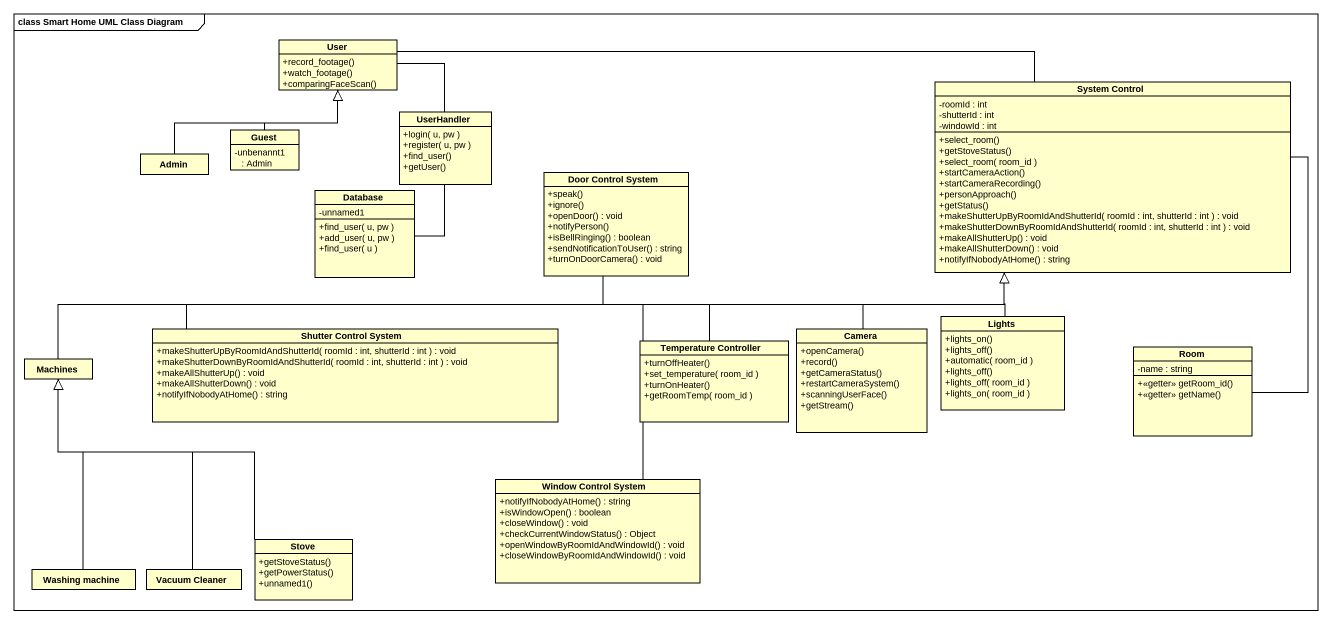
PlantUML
@startuml
mainframe class Smart Home UML Class Diagram
hide circle
hide empty members
skinparam classAttributeIconSize 0
class User {
  +record_footage()
  +watch_footage()
  +comparingFaceScan()
}
class "System Control" as System_Control {
  -roomId : int
  -shutterId : int
  -windowId : int
  +select_room()
  +getStoveStatus()
  +select_room( room_id )
  +startCameraAction()
  +startCameraRecording()
  +personApproach()
  +getStatus()
  +makeShutterUpByRoomIdAndShutterId( roomId : int, shutterId : int ) : void
  +makeShutterDownByRoomIdAndShutterId( roomId : int, shutterId : int ) : void
  +makeAllShutterUp() : void
  +makeAllShutterDown() : void
  +notifyIfNobodyAtHome() : string
}
class Guest {
  -unbenannt1 : Admin
}
class UserHandler {
  +login( u, pw )
  +register( u, pw )
  +find_user()
  +getUser()
}
class Admin
class "Database" as Database_ {
  -unnamed1
  +find_user( u, pw )
  +add_user( u, pw )
  +find_user( u )
}
class "Door Control System" as Door_Control_System {
  +speak()
  +ignore()
  +openDoor() : void
  +notifyPerson()
  +isBellRinging() : boolean
  +sendNotificationToUser() : string
  +turnOnDoorCamera() : void
}
class Lights {
  +lights_on()
  +lights_off()
  +automatic( room_id )
  +lights_off()
  +lights_off( room_id )
  +lights_on( room_id )
}
class Machines
class "Shutter Control System" as Shutter_Control_System {
  +makeShutterUpByRoomIdAndShutterId( roomId : int, shutterId : int ) : void
  +makeShutterDownByRoomIdAndShutterId( roomId : int, shutterId : int ) : void
  +makeAllShutterUp() : void
  +makeAllShutterDown() : void
  +notifyIfNobodyAtHome() : string
}
class "Temperature Controller" as Temperature_Controller {
  +turnOffHeater()
  +set_temperature( room_id )
  +turnOnHeater()
  +getRoomTemp( room_id )
}
class Camera {
  +openCamera()
  +record()
  +getCameraStatus()
  +restartCameraSystem()
  +scanningUserFace()
  +getStream()
}
class Room {
  -name : string
  +<<getter>> getRoom_id()
  +<<getter>> getName()
}
class "Window Control System" as Window_Control_System {
  +notifyIfNobodyAtHome() : string
  +isWindowOpen() : boolean
  +closeWindow() : void
  +checkCurrentWindowStatus() : Object
  +openWindowByRoomIdAndWindowId() : void
  +closeWindowByRoomIdAndWindowId() : void
}
class Stove {
  +getStoveStatus()
  +getPowerStatus()
  +unnamed1()
}
class "Washing machine" as Washing_machine
class "Vacuum Cleaner" as Vacuum_Cleaner
System_Control -left- User
Guest -up-|> User
UserHandler -up- User
Admin -up-|> User
Database_ -up- UserHandler
Door_Control_System -right-|> System_Control
Lights -up-|> System_Control
Machines -right-|> System_Control
Shutter_Control_System -right-|> System_Control
Temperature_Controller -right-|> System_Control
Camera -up-|> System_Control
Room -up- System_Control
Window_Control_System -up-|> System_Control
Stove -up-|> Machines
Washing_machine -up-|> Machines
Vacuum_Cleaner -up-|> Machines
@enduml
